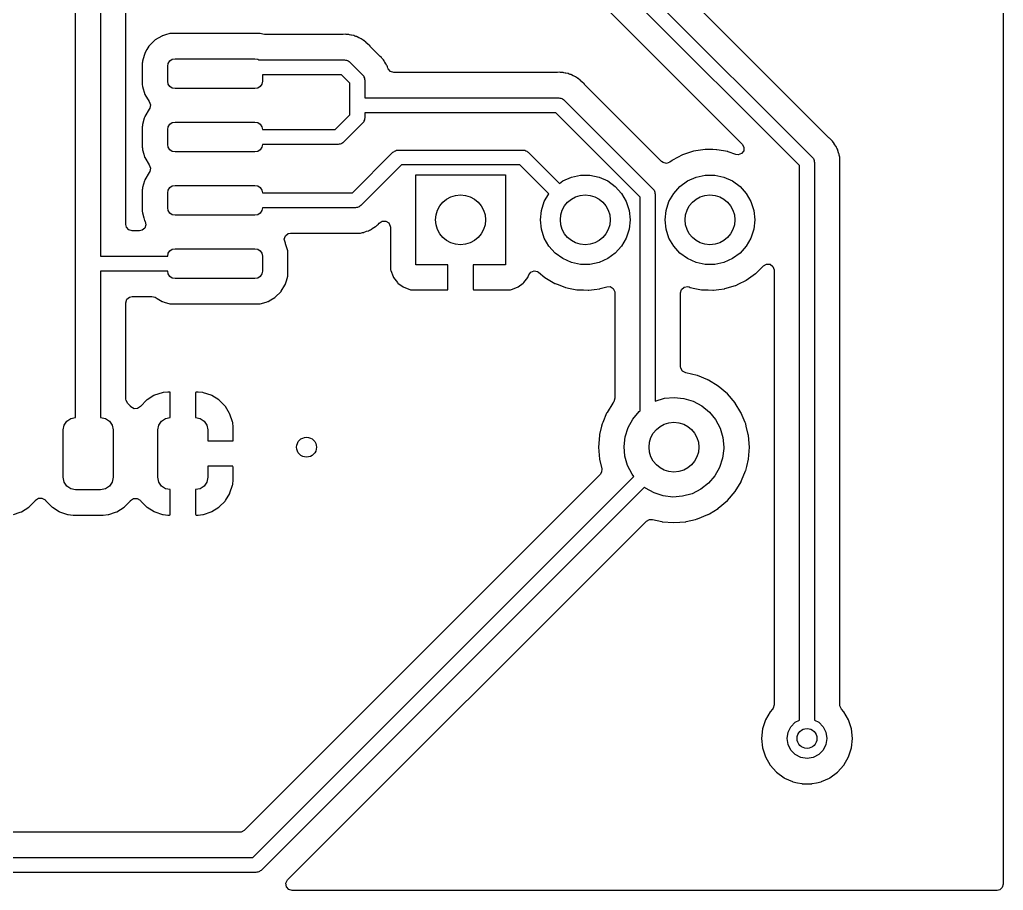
# Model space of a CAD drawing. Extents: x 51 to 243, y -135 to -54.
# Drawn here: x 223.61 to 243.33, y -135.38 to -117.91 of the extents above; entities that cross this region are included whole.
import ezdxf

# ---------------------------------------------------------------- set-up
doc = ezdxf.new("R2010")
doc.units = 0
doc.layers.add('BLACK', color=7, linetype='CONTINUOUS')

msp = doc.modelspace()

# ---------------------------------------------------------------- linework, layer by layer
at = {"layer": 'BLACK', "linetype": 'CONTINUOUS'}
for p, q in [((243.331, -53.9745), (243.331, -135.255)), ((239.834, -120.285), (232.729, -113.18)), ((232.183, -113.353), (239.501, -120.671)), ((239.245, -120.839), (231.927, -113.522)), ((224.733, -125.894), (224.733, -114.384)), ((225.233, -114.39), (225.233, -122.659)), ((232.234, -114.547), (238.097, -120.411)), ((225.742, -122.024), (225.742, -114.784)), ((226.328, -118.321), (226.321, -118.325)), ((226.458, -118.244), (226.328, -118.321)), ((226.328, -118.321), (226.328, -118.321)), ((226.464, -118.24), (226.458, -118.244)), ((226.458, -118.244), (226.458, -118.244)), ((226.472, -118.238), (226.464, -118.24)), ((226.537, -118.219), (226.472, -118.238)), ((226.472, -118.238), (226.472, -118.238)), ((226.624, -118.193), (226.537, -118.219)), ((226.631, -118.193), (226.624, -118.193)), ((226.659, -118.191), (226.631, -118.193)), ((226.631, -118.193), (226.631, -118.193)), ((226.661, -118.191), (226.659, -118.191)), ((226.659, -118.191), (226.659, -118.191)), ((228.395, -118.191), (226.661, -118.191)), ((228.397, -118.191), (228.395, -118.191)), ((228.425, -118.193), (228.397, -118.191)), ((228.397, -118.191), (228.397, -118.191)), ((228.432, -118.193), (228.425, -118.193)), ((228.425, -118.193), (228.425, -118.193)), ((228.484, -118.208), (228.432, -118.193)), ((228.519, -118.213), (228.484, -118.208)), ((230.087, -118.213), (228.519, -118.213)), ((230.099, -118.213), (230.087, -118.213)), ((230.145, -118.209), (230.099, -118.213)), ((230.153, -118.21), (230.145, -118.209)), ((230.166, -118.212), (230.153, -118.21)), ((230.186, -118.213), (230.166, -118.212)), ((230.207, -118.213), (230.186, -118.213)), ((230.224, -118.218), (230.207, -118.213)), ((230.252, -118.225), (230.224, -118.218)), ((230.264, -118.227), (230.252, -118.225)), ((230.309, -118.235), (230.264, -118.227)), ((230.329, -118.243), (230.309, -118.235)), ((230.348, -118.25), (230.329, -118.243)), ((230.368, -118.255), (230.348, -118.25)), ((230.375, -118.259), (230.368, -118.255)), ((230.409, -118.277), (230.375, -118.259)), ((230.375, -118.259), (230.375, -118.259)), ((230.419, -118.282), (230.409, -118.277)), ((230.455, -118.298), (230.419, -118.282)), ((230.462, -118.301), (230.455, -118.298)), ((230.455, -118.298), (230.455, -118.298)), ((230.468, -118.306), (230.462, -118.301)), ((230.479, -118.314), (230.468, -118.306)), ((230.495, -118.325), (230.479, -118.314)), ((226.161, -118.514), (226.119, -118.585)), ((226.2, -118.449), (226.161, -118.514)), ((226.204, -118.442), (226.2, -118.449)), ((226.2, -118.449), (226.2, -118.449)), ((226.321, -118.325), (226.204, -118.442)), ((230.505, -118.33), (230.495, -118.325)), ((230.514, -118.335), (230.505, -118.33)), ((230.52, -118.34), (230.514, -118.335)), ((230.548, -118.367), (230.52, -118.34)), ((230.557, -118.374), (230.548, -118.367)), ((230.56, -118.377), (230.557, -118.374)), ((230.581, -118.398), (230.56, -118.377)), ((230.584, -118.4), (230.581, -118.398)), ((230.628, -118.442), (230.584, -118.4)), ((230.635, -118.449), (230.628, -118.442)), ((230.64, -118.456), (230.635, -118.449)), ((230.648, -118.464), (230.64, -118.456)), ((230.64, -118.456), (230.64, -118.456)), ((230.817, -118.634), (230.648, -118.464)), ((226.106, -118.631), (226.072, -118.745)), ((226.117, -118.593), (226.106, -118.631)), ((226.119, -118.585), (226.117, -118.593)), ((226.117, -118.593), (226.117, -118.593)), ((226.622, -118.743), (226.671, -118.71)), ((226.671, -118.71), (226.728, -118.699)), ((226.728, -118.699), (228.328, -118.699)), ((228.328, -118.699), (228.385, -118.71)), ((228.385, -118.71), (228.403, -118.722)), ((230.826, -118.642), (230.817, -118.634)), ((230.841, -118.655), (230.826, -118.642)), ((230.862, -118.672), (230.841, -118.655)), ((230.874, -118.689), (230.862, -118.672)), ((230.887, -118.704), (230.874, -118.689)), ((230.902, -118.719), (230.887, -118.704)), ((226.07, -118.771), (226.069, -118.782)), ((226.069, -118.782), (226.069, -119.216)), ((226.072, -118.752), (226.07, -118.771)), ((226.072, -118.745), (226.072, -118.752)), ((226.072, -118.752), (226.072, -118.752)), ((226.578, -118.849), (226.589, -118.792)), ((226.578, -119.149), (226.578, -118.849)), ((226.589, -118.792), (226.622, -118.743)), ((228.403, -118.722), (230.124, -118.722)), ((230.124, -118.722), (230.143, -118.727)), ((230.143, -118.727), (230.163, -118.727)), ((230.163, -118.727), (230.18, -118.737)), ((230.18, -118.737), (230.199, -118.742)), ((230.199, -118.742), (230.213, -118.756)), ((230.213, -118.756), (230.23, -118.766)), ((230.23, -118.766), (230.484, -119.02)), ((230.917, -118.744), (230.902, -118.719)), ((230.926, -118.759), (230.917, -118.744)), ((230.932, -118.769), (230.926, -118.759)), ((230.954, -118.798), (230.932, -118.769)), ((230.96, -118.806), (230.954, -118.798)), ((230.968, -118.826), (230.96, -118.806)), ((230.976, -118.844), (230.968, -118.826)), ((230.987, -118.862), (230.976, -118.844)), ((230.994, -118.885), (230.987, -118.862)), ((231, -118.902), (230.994, -118.885)), ((231.046, -118.955), (231, -118.902)), ((230.062, -119.022), (228.478, -119.022)), ((228.478, -119.022), (228.478, -119.149)), ((230.228, -119.188), (230.062, -119.022)), ((230.484, -119.02), (230.494, -119.037)), ((230.494, -119.037), (230.508, -119.051)), ((230.508, -119.051), (230.513, -119.07)), ((230.513, -119.07), (230.523, -119.087)), ((230.523, -119.087), (230.523, -119.107)), ((230.523, -119.107), (230.528, -119.126)), ((231.115, -118.975), (231.046, -118.955)), ((234.384, -118.975), (231.115, -118.975)), ((234.396, -118.975), (234.384, -118.975)), ((234.442, -118.971), (234.396, -118.975)), ((234.45, -118.972), (234.442, -118.971)), ((234.463, -118.974), (234.45, -118.972)), ((234.483, -118.975), (234.463, -118.974)), ((234.504, -118.975), (234.483, -118.975)), ((234.521, -118.98), (234.504, -118.975)), ((234.549, -118.987), (234.521, -118.98)), ((234.561, -118.989), (234.549, -118.987)), ((234.606, -118.997), (234.561, -118.989)), ((234.626, -119.005), (234.606, -118.997)), ((234.645, -119.012), (234.626, -119.005)), ((234.665, -119.017), (234.645, -119.012)), ((234.672, -119.021), (234.665, -119.017)), ((234.706, -119.039), (234.672, -119.021)), ((234.672, -119.021), (234.672, -119.021)), ((234.717, -119.044), (234.706, -119.039)), ((234.752, -119.06), (234.717, -119.044)), ((234.759, -119.063), (234.752, -119.06)), ((234.752, -119.06), (234.752, -119.06)), ((234.765, -119.068), (234.759, -119.063)), ((234.776, -119.076), (234.765, -119.068)), ((234.792, -119.087), (234.776, -119.076)), ((234.803, -119.093), (234.792, -119.087)), ((234.811, -119.097), (234.803, -119.093)), ((234.817, -119.102), (234.811, -119.097)), ((234.845, -119.129), (234.817, -119.102)), ((226.069, -119.216), (226.072, -119.253)), ((226.072, -119.253), (226.119, -119.413)), ((226.589, -119.206), (226.578, -119.149)), ((226.622, -119.255), (226.589, -119.206)), ((226.671, -119.288), (226.622, -119.255)), ((226.728, -119.299), (226.671, -119.288)), ((228.328, -119.299), (226.728, -119.299)), ((228.385, -119.288), (228.328, -119.299)), ((228.434, -119.255), (228.385, -119.288)), ((228.467, -119.206), (228.434, -119.255)), ((228.478, -119.149), (228.467, -119.206)), ((230.228, -119.826), (230.228, -119.188)), ((230.528, -119.126), (230.528, -119.484)), ((234.854, -119.136), (234.845, -119.129)), ((234.857, -119.139), (234.854, -119.136)), ((234.878, -119.16), (234.857, -119.139)), ((234.881, -119.162), (234.878, -119.16)), ((234.925, -119.203), (234.881, -119.162)), ((234.932, -119.211), (234.925, -119.203)), ((234.937, -119.218), (234.932, -119.211)), ((234.945, -119.226), (234.937, -119.218)), ((234.937, -119.218), (234.937, -119.218)), ((236.48, -120.762), (234.945, -119.226)), ((226.119, -119.413), (226.204, -119.556)), ((230.528, -119.484), (234.421, -119.484)), ((234.421, -119.484), (234.44, -119.489)), ((234.44, -119.489), (234.46, -119.489)), ((234.46, -119.489), (234.477, -119.499)), ((234.477, -119.499), (234.496, -119.504)), ((234.496, -119.504), (234.51, -119.518)), ((226.204, -119.556), (226.206, -119.558)), ((226.206, -119.558), (226.232, -119.623)), ((226.218, -119.692), (226.207, -119.708)), ((226.232, -119.623), (226.218, -119.692)), ((234.51, -119.518), (234.527, -119.528)), ((234.527, -119.528), (236.307, -121.307)), ((226.108, -119.891), (226.072, -120.015)), ((226.117, -119.863), (226.108, -119.891)), ((226.119, -119.855), (226.117, -119.863)), ((226.117, -119.863), (226.117, -119.863)), ((226.204, -119.712), (226.119, -119.855)), ((226.207, -119.708), (226.204, -119.712)), ((229.935, -120.119), (230.228, -119.826)), ((230.528, -119.888), (230.523, -119.907)), ((234.359, -119.784), (230.528, -119.784)), ((230.528, -119.784), (230.528, -119.888)), ((236.05, -121.476), (234.359, -119.784)), ((226.07, -120.05), (226.069, -120.052)), ((226.069, -120.052), (226.069, -120.486)), ((226.072, -120.022), (226.07, -120.05)), ((226.072, -120.015), (226.072, -120.022)), ((226.072, -120.022), (226.072, -120.022)), ((226.578, -120.119), (226.589, -120.062)), ((226.589, -120.062), (226.622, -120.013)), ((226.622, -120.013), (226.671, -119.98)), ((226.671, -119.98), (226.728, -119.969)), ((226.728, -119.969), (228.328, -119.969)), ((228.328, -119.969), (228.385, -119.98)), ((228.385, -119.98), (228.434, -120.013)), ((228.434, -120.013), (228.467, -120.062)), ((228.467, -120.062), (228.478, -120.119)), ((230.484, -119.994), (230.103, -120.375)), ((230.494, -119.977), (230.484, -119.994)), ((230.508, -119.963), (230.494, -119.977)), ((230.513, -119.944), (230.508, -119.963)), ((230.523, -119.927), (230.513, -119.944)), ((230.523, -119.907), (230.523, -119.927)), ((226.578, -120.419), (226.578, -120.119)), ((228.478, -120.119), (229.935, -120.119)), ((239.843, -120.293), (239.834, -120.285)), ((239.879, -120.323), (239.843, -120.293)), ((226.069, -120.486), (226.07, -120.488)), ((226.07, -120.488), (226.07, -120.488)), ((226.07, -120.488), (226.072, -120.516)), ((226.589, -120.476), (226.578, -120.419)), ((226.622, -120.525), (226.589, -120.476)), ((228.467, -120.476), (228.434, -120.525)), ((228.478, -120.419), (228.467, -120.476)), ((229.997, -120.419), (228.478, -120.419)), ((230.016, -120.414), (229.997, -120.419)), ((230.036, -120.414), (230.016, -120.414)), ((230.053, -120.404), (230.036, -120.414)), ((230.072, -120.399), (230.053, -120.404)), ((230.086, -120.385), (230.072, -120.399)), ((230.103, -120.375), (230.086, -120.385)), ((238.097, -120.411), (238.131, -120.473)), ((238.131, -120.473), (238.126, -120.544)), ((239.884, -120.329), (239.879, -120.323)), ((239.891, -120.34), (239.884, -120.329)), ((239.904, -120.355), (239.891, -120.34)), ((239.919, -120.37), (239.904, -120.355)), ((239.923, -120.377), (239.919, -120.37)), ((239.943, -120.41), (239.923, -120.377)), ((239.923, -120.377), (239.923, -120.377)), ((239.949, -120.42), (239.943, -120.41)), ((239.977, -120.457), (239.949, -120.42)), ((239.985, -120.477), (239.977, -120.457)), ((239.993, -120.495), (239.985, -120.477)), ((226.072, -120.516), (226.072, -120.523)), ((226.072, -120.523), (226.098, -120.612)), ((226.098, -120.612), (226.116, -120.674)), ((226.116, -120.674), (226.119, -120.683)), ((226.119, -120.683), (226.204, -120.826)), ((226.671, -120.558), (226.622, -120.525)), ((226.728, -120.569), (226.671, -120.558)), ((228.328, -120.569), (226.728, -120.569)), ((228.385, -120.558), (228.328, -120.569)), ((228.434, -120.525), (228.385, -120.558)), ((230.28, -121.389), (231.094, -120.574)), ((231.094, -120.574), (231.112, -120.565)), ((231.112, -120.565), (231.125, -120.551)), ((231.125, -120.551), (231.145, -120.545)), ((231.145, -120.545), (231.162, -120.536)), ((231.162, -120.536), (231.181, -120.536)), ((231.181, -120.536), (231.2, -120.53)), ((231.2, -120.53), (233.7, -120.53)), ((233.7, -120.53), (233.72, -120.536)), ((233.72, -120.536), (233.739, -120.536)), ((233.739, -120.536), (233.756, -120.545)), ((233.756, -120.545), (233.775, -120.551)), ((233.775, -120.551), (233.789, -120.565)), ((233.789, -120.565), (233.807, -120.574)), ((233.807, -120.574), (234.432, -121.2)), ((236.898, -120.629), (236.701, -120.732)), ((236.902, -120.627), (236.898, -120.629)), ((236.898, -120.629), (236.898, -120.629)), ((237.122, -120.555), (236.902, -120.627)), ((237.351, -120.52), (237.122, -120.555)), ((237.357, -120.52), (237.351, -120.52)), ((237.51, -120.522), (237.357, -120.52)), ((237.357, -120.52), (237.357, -120.52)), ((237.583, -120.523), (237.51, -120.522)), ((237.588, -120.524), (237.583, -120.523)), ((237.806, -120.563), (237.588, -120.524)), ((237.588, -120.524), (237.588, -120.524)), ((237.811, -120.564), (237.806, -120.563)), ((237.806, -120.563), (237.806, -120.563)), ((237.816, -120.565), (237.811, -120.564)), ((237.966, -120.619), (237.816, -120.565)), ((237.816, -120.565), (237.816, -120.565)), ((238.017, -120.625), (237.966, -120.619)), ((238.084, -120.601), (238.017, -120.625)), ((238.126, -120.544), (238.084, -120.601)), ((239.501, -120.671), (239.511, -120.688)), ((239.511, -120.688), (239.525, -120.702)), ((240.004, -120.513), (239.993, -120.495)), ((240.017, -120.558), (240.004, -120.513)), ((240.021, -120.569), (240.017, -120.558)), ((240.035, -120.605), (240.021, -120.569)), ((240.038, -120.612), (240.035, -120.605)), ((240.035, -120.605), (240.035, -120.605)), ((240.039, -120.62), (240.038, -120.612)), ((240.041, -120.633), (240.039, -120.62)), ((240.039, -120.62), (240.039, -120.62)), ((240.045, -120.653), (240.041, -120.633)), ((240.051, -120.673), (240.045, -120.653)), ((240.052, -120.717), (240.051, -120.673)), ((226.204, -120.826), (226.206, -120.828)), ((226.206, -120.828), (226.232, -120.893)), ((231.263, -120.83), (230.448, -121.645)), ((233.638, -120.83), (231.263, -120.83)), ((234.217, -121.409), (233.638, -120.83)), ((236.509, -120.783), (236.48, -120.762)), ((236.578, -120.798), (236.509, -120.783)), ((236.645, -120.773), (236.578, -120.798)), ((236.693, -120.737), (236.645, -120.773)), ((236.697, -120.734), (236.693, -120.737)), ((236.693, -120.737), (236.693, -120.737)), ((236.701, -120.732), (236.697, -120.734)), ((239.245, -131.967), (239.245, -120.839)), ((239.525, -120.702), (239.53, -120.721)), ((239.53, -120.721), (239.54, -120.738)), ((239.54, -120.738), (239.54, -120.758)), ((239.54, -120.758), (239.545, -120.777)), ((239.545, -120.777), (239.545, -131.967)), ((240.052, -120.719), (240.052, -120.717)), ((240.053, -120.731), (240.052, -120.719)), ((240.053, -120.736), (240.053, -120.731)), ((240.053, -120.765), (240.053, -120.736)), ((240.054, -120.769), (240.053, -120.765)), ((240.053, -120.859), (240.054, -120.847)), ((240.053, -131.659), (240.053, -120.859)), ((240.056, -120.839), (240.054, -120.769)), ((240.054, -120.847), (240.056, -120.839)), ((240.054, -120.847), (240.054, -120.847)), ((226.204, -120.982), (226.119, -121.125)), ((226.207, -120.978), (226.204, -120.982)), ((226.218, -120.962), (226.207, -120.978)), ((226.232, -120.893), (226.218, -120.962)), ((231.55, -122.83), (231.55, -121.03)), ((231.55, -121.03), (233.35, -121.03)), ((233.35, -121.03), (233.35, -122.83)), ((234.5, -121.151), (234.672, -121.074)), ((234.672, -121.074), (234.856, -121.035)), ((234.856, -121.035), (235.044, -121.035)), ((235.044, -121.035), (235.228, -121.074)), ((235.228, -121.074), (235.4, -121.151)), ((237, -121.151), (237.172, -121.074)), ((237.172, -121.074), (237.356, -121.035)), ((237.356, -121.035), (237.544, -121.035)), ((237.544, -121.035), (237.728, -121.074)), ((237.728, -121.074), (237.9, -121.151)), ((226.112, -121.149), (226.072, -121.285)), ((226.117, -121.133), (226.112, -121.149)), ((226.119, -121.125), (226.117, -121.133)), ((226.117, -121.133), (226.117, -121.133)), ((226.622, -121.283), (226.671, -121.25)), ((226.671, -121.25), (226.728, -121.239)), ((226.728, -121.239), (228.328, -121.239)), ((228.328, -121.239), (228.385, -121.25)), ((228.385, -121.25), (228.434, -121.283)), ((234.432, -121.2), (234.5, -121.151)), ((235.4, -121.151), (235.552, -121.261)), ((235.552, -121.261), (235.678, -121.401)), ((236.722, -121.401), (236.848, -121.261)), ((236.848, -121.261), (237, -121.151)), ((237.9, -121.151), (238.052, -121.261)), ((238.052, -121.261), (238.178, -121.401)), ((226.07, -121.315), (226.069, -121.322)), ((226.069, -121.322), (226.069, -121.756)), ((226.072, -121.292), (226.07, -121.315)), ((226.072, -121.285), (226.072, -121.292)), ((226.072, -121.292), (226.072, -121.292)), ((226.578, -121.389), (226.589, -121.332)), ((226.578, -121.689), (226.578, -121.389)), ((226.589, -121.332), (226.622, -121.283)), ((228.434, -121.283), (228.467, -121.332)), ((228.467, -121.332), (228.478, -121.389)), ((228.478, -121.389), (230.28, -121.389)), ((234.128, -121.564), (234.217, -121.409)), ((235.678, -121.401), (235.772, -121.564)), ((236.05, -125.76), (236.05, -121.476)), ((236.307, -121.307), (236.316, -121.324)), ((236.316, -121.324), (236.33, -121.338)), ((236.33, -121.338), (236.336, -121.357)), ((236.336, -121.357), (236.345, -121.375)), ((236.345, -121.375), (236.345, -121.394)), ((236.345, -121.394), (236.35, -121.413)), ((236.35, -121.413), (236.35, -125.566)), ((236.628, -121.564), (236.722, -121.401)), ((238.178, -121.401), (238.272, -121.564)), ((230.398, -121.674), (230.381, -121.684)), ((230.417, -121.669), (230.398, -121.674)), ((230.431, -121.655), (230.417, -121.669)), ((230.448, -121.645), (230.431, -121.655)), ((234.07, -121.743), (234.128, -121.564)), ((235.772, -121.564), (235.83, -121.743)), ((236.57, -121.743), (236.628, -121.564)), ((238.272, -121.564), (238.33, -121.743)), ((226.069, -121.756), (226.072, -121.793)), ((226.072, -121.793), (226.1, -121.887)), ((226.589, -121.746), (226.578, -121.689)), ((226.622, -121.795), (226.589, -121.746)), ((226.671, -121.828), (226.622, -121.795)), ((226.728, -121.839), (226.671, -121.828)), ((228.328, -121.839), (226.728, -121.839)), ((228.385, -121.828), (228.328, -121.839)), ((228.434, -121.795), (228.385, -121.828)), ((228.467, -121.746), (228.434, -121.795)), ((228.478, -121.689), (228.467, -121.746)), ((230.342, -121.689), (228.478, -121.689)), ((230.361, -121.684), (230.342, -121.689)), ((230.381, -121.684), (230.361, -121.684)), ((234.05, -121.93), (234.07, -121.743)), ((235.83, -121.743), (235.85, -121.93)), ((236.55, -121.93), (236.57, -121.743)), ((238.33, -121.743), (238.35, -121.93)), ((225.753, -122.077), (225.742, -122.024)), ((226.1, -121.887), (226.116, -121.944)), ((226.116, -121.944), (226.119, -121.953)), ((226.141, -122.029), (226.118, -122.097)), ((226.119, -121.953), (226.123, -121.96)), ((226.123, -121.96), (226.124, -121.961)), ((226.124, -121.961), (226.126, -121.967)), ((226.126, -121.967), (226.125, -121.967)), ((226.125, -121.967), (226.141, -122.029)), ((230.709, -122.087), (230.742, -122.067)), ((230.742, -122.067), (230.749, -122.063)), ((230.742, -122.067), (230.742, -122.067)), ((230.749, -122.063), (230.764, -122.048)), ((230.764, -122.048), (230.779, -122.035)), ((230.779, -122.035), (230.79, -122.028)), ((230.79, -122.028), (230.796, -122.023)), ((230.796, -122.023), (230.819, -121.996)), ((230.819, -121.996), (230.878, -121.956)), ((230.878, -121.956), (230.949, -121.954)), ((230.949, -121.954), (231.009, -121.991)), ((231.009, -121.991), (231.04, -122.055)), ((231.04, -122.055), (231.042, -122.076)), ((234.07, -122.117), (234.05, -121.93)), ((235.85, -121.93), (235.83, -122.117)), ((236.57, -122.117), (236.55, -121.93)), ((238.35, -121.93), (238.33, -122.117)), ((225.799, -122.13), (225.753, -122.077)), ((225.867, -122.15), (225.799, -122.13)), ((226.015, -122.15), (225.867, -122.15)), ((226.063, -122.141), (226.015, -122.15)), ((226.118, -122.097), (226.063, -122.141)), ((228.915, -122.319), (228.938, -122.251)), ((228.938, -122.251), (228.993, -122.207)), ((228.993, -122.207), (229.041, -122.197)), ((229.041, -122.197), (230.26, -122.197)), ((230.26, -122.197), (230.272, -122.198)), ((230.272, -122.198), (230.272, -122.198)), ((230.272, -122.198), (230.28, -122.2)), ((230.28, -122.2), (230.35, -122.198)), ((230.35, -122.198), (230.354, -122.197)), ((230.354, -122.197), (230.383, -122.197)), ((230.383, -122.197), (230.388, -122.197)), ((230.388, -122.197), (230.4, -122.196)), ((230.4, -122.196), (230.446, -122.195)), ((230.446, -122.195), (230.466, -122.189)), ((230.466, -122.189), (230.486, -122.185)), ((230.486, -122.185), (230.494, -122.183)), ((230.494, -122.183), (230.499, -122.183)), ((230.499, -122.183), (230.507, -122.182)), ((230.499, -122.183), (230.499, -122.183)), ((230.507, -122.182), (230.514, -122.179)), ((230.514, -122.179), (230.55, -122.165)), ((230.514, -122.179), (230.514, -122.179)), ((230.55, -122.165), (230.561, -122.161)), ((230.561, -122.161), (230.606, -122.148)), ((230.606, -122.148), (230.624, -122.137)), ((230.624, -122.137), (230.642, -122.129)), ((230.642, -122.129), (230.662, -122.121)), ((230.662, -122.121), (230.699, -122.093)), ((230.699, -122.093), (230.709, -122.087)), ((231.042, -122.076), (231.042, -122.875)), ((234.128, -122.296), (234.07, -122.117)), ((235.83, -122.117), (235.772, -122.296)), ((236.628, -122.296), (236.57, -122.117)), ((238.33, -122.117), (238.272, -122.296)), ((228.931, -122.381), (228.915, -122.319)), ((228.932, -122.387), (228.93, -122.381)), ((228.93, -122.381), (228.931, -122.381)), ((228.933, -122.388), (228.932, -122.387)), ((228.937, -122.395), (228.933, -122.388)), ((228.939, -122.403), (228.937, -122.395)), ((228.941, -122.41), (228.939, -122.403)), ((228.939, -122.403), (228.939, -122.403)), ((228.984, -122.555), (228.941, -122.41)), ((234.222, -122.459), (234.128, -122.296)), ((234.348, -122.599), (234.222, -122.459)), ((235.678, -122.459), (235.552, -122.599)), ((235.772, -122.296), (235.678, -122.459)), ((236.722, -122.459), (236.628, -122.296)), ((236.848, -122.599), (236.722, -122.459)), ((238.178, -122.459), (238.052, -122.599)), ((238.272, -122.296), (238.178, -122.459)), ((225.233, -122.659), (226.578, -122.659)), ((226.578, -122.659), (226.589, -122.602)), ((226.589, -122.602), (226.622, -122.553)), ((226.622, -122.553), (226.671, -122.52)), ((226.671, -122.52), (226.728, -122.509)), ((226.728, -122.509), (228.328, -122.509)), ((228.328, -122.509), (228.385, -122.52)), ((228.385, -122.52), (228.434, -122.553)), ((228.434, -122.553), (228.467, -122.602)), ((228.467, -122.602), (228.478, -122.659)), ((228.478, -122.659), (228.478, -122.959)), ((228.986, -122.592), (228.984, -122.555)), ((228.986, -123.026), (228.986, -122.592)), ((234.5, -122.709), (234.348, -122.599)), ((235.552, -122.599), (235.4, -122.709)), ((237, -122.709), (236.848, -122.599)), ((238.052, -122.599), (237.9, -122.709)), ((232.196, -122.83), (231.55, -122.83)), ((232.196, -123.324), (232.196, -122.83)), ((233.35, -122.83), (232.704, -122.83)), ((232.704, -122.83), (232.704, -123.32)), ((234.672, -122.786), (234.5, -122.709)), ((234.856, -122.825), (234.672, -122.786)), ((235.044, -122.825), (234.856, -122.825)), ((235.228, -122.786), (235.044, -122.825)), ((235.4, -122.709), (235.228, -122.786)), ((237.172, -122.786), (237, -122.709)), ((237.356, -122.825), (237.172, -122.786)), ((237.544, -122.825), (237.356, -122.825)), ((237.728, -122.786), (237.544, -122.825)), ((237.9, -122.709), (237.728, -122.786)), ((238.366, -123.006), (238.522, -122.851)), ((238.522, -122.851), (238.584, -122.817)), ((238.584, -122.817), (238.655, -122.822)), ((238.655, -122.822), (238.712, -122.865)), ((226.578, -122.959), (225.233, -122.959)), ((225.233, -122.959), (225.233, -125.894)), ((226.589, -123.016), (226.578, -122.959)), ((226.622, -123.065), (226.589, -123.016)), ((228.467, -123.016), (228.434, -123.065)), ((228.478, -122.959), (228.467, -123.016)), ((228.984, -123.063), (228.985, -123.045)), ((228.985, -123.045), (228.986, -123.028)), ((228.986, -123.028), (228.986, -123.026)), ((228.986, -123.028), (228.986, -123.028)), ((231.042, -122.875), (231.042, -122.881)), ((231.042, -122.881), (231.048, -122.932)), ((231.048, -122.932), (231.052, -122.948)), ((231.052, -122.948), (231.097, -123.068)), ((233.803, -123.068), (233.815, -123.036)), ((233.815, -123.036), (233.858, -122.979)), ((233.858, -122.979), (233.924, -122.955)), ((233.924, -122.955), (233.994, -122.97)), ((233.994, -122.97), (234.014, -122.983)), ((234.014, -122.983), (234.139, -123.088)), ((238.174, -123.144), (238.362, -123.009)), ((238.362, -123.009), (238.366, -123.006)), ((238.366, -123.006), (238.366, -123.006)), ((238.712, -122.865), (238.736, -122.931)), ((238.736, -122.931), (238.736, -122.94)), ((238.736, -122.94), (238.736, -131.659)), ((226.671, -123.098), (226.622, -123.065)), ((226.728, -123.109), (226.671, -123.098)), ((228.328, -123.109), (226.728, -123.109)), ((228.385, -123.098), (228.328, -123.109)), ((228.434, -123.065), (228.385, -123.098)), ((228.856, -123.359), (228.925, -123.244)), ((228.925, -123.244), (228.937, -123.223)), ((228.937, -123.223), (228.939, -123.215)), ((228.939, -123.215), (228.957, -123.153)), ((228.957, -123.153), (228.984, -123.063)), ((231.097, -123.068), (231.105, -123.084)), ((231.105, -123.084), (231.182, -123.186)), ((231.182, -123.186), (231.194, -123.198)), ((231.194, -123.198), (231.296, -123.275)), ((233.604, -123.275), (233.706, -123.198)), ((233.706, -123.198), (233.718, -123.186)), ((233.718, -123.186), (233.795, -123.084)), ((233.795, -123.084), (233.803, -123.068)), ((234.139, -123.088), (234.339, -123.205)), ((234.339, -123.205), (234.344, -123.206)), ((234.344, -123.206), (234.344, -123.206)), ((234.344, -123.206), (234.404, -123.229)), ((234.404, -123.229), (234.556, -123.287)), ((237.749, -123.311), (237.961, -123.247)), ((237.961, -123.247), (237.966, -123.246)), ((237.966, -123.246), (238.029, -123.215)), ((238.029, -123.215), (238.169, -123.146)), ((238.169, -123.146), (238.174, -123.144)), ((238.169, -123.146), (238.169, -123.146)), ((228.735, -123.483), (228.852, -123.366)), ((228.852, -123.366), (228.856, -123.359)), ((228.856, -123.359), (228.856, -123.359)), ((231.296, -123.275), (231.312, -123.283)), ((231.312, -123.283), (231.432, -123.328)), ((231.432, -123.328), (231.448, -123.332)), ((231.448, -123.332), (231.499, -123.338)), ((231.499, -123.338), (231.505, -123.338)), ((231.505, -123.338), (232.178, -123.338)), ((232.178, -123.338), (232.193, -123.334)), ((232.193, -123.334), (232.194, -123.332)), ((232.194, -123.332), (232.196, -123.324)), ((232.704, -123.32), (232.708, -123.335)), ((232.708, -123.335), (232.71, -123.336)), ((232.71, -123.336), (232.718, -123.338)), ((232.718, -123.338), (233.395, -123.338)), ((233.395, -123.338), (233.401, -123.338)), ((233.401, -123.338), (233.452, -123.332)), ((233.452, -123.332), (233.468, -123.328)), ((233.468, -123.328), (233.588, -123.283)), ((233.588, -123.283), (233.604, -123.275)), ((234.556, -123.287), (234.561, -123.288)), ((234.561, -123.288), (234.561, -123.288)), ((234.561, -123.288), (234.614, -123.299)), ((234.614, -123.299), (234.783, -123.333)), ((234.783, -123.333), (234.913, -123.338)), ((234.913, -123.338), (235.009, -123.342)), ((235.009, -123.342), (235.009, -123.342)), ((235.009, -123.342), (235.014, -123.342)), ((235.014, -123.342), (235.019, -123.341)), ((235.019, -123.341), (235.13, -123.327)), ((235.019, -123.341), (235.019, -123.341)), ((235.13, -123.327), (235.244, -123.312)), ((235.244, -123.312), (235.249, -123.311)), ((235.249, -123.311), (235.38, -123.272)), ((235.249, -123.311), (235.249, -123.311)), ((235.38, -123.272), (235.451, -123.271)), ((235.451, -123.271), (235.511, -123.309)), ((235.511, -123.309), (235.541, -123.374)), ((235.541, -123.374), (235.542, -123.392)), ((235.542, -123.392), (235.542, -125.511)), ((236.859, -123.395), (236.879, -123.327)), ((236.859, -124.873), (236.859, -123.395)), ((236.879, -123.327), (236.933, -123.28)), ((236.933, -123.28), (237.003, -123.27)), ((237.003, -123.27), (237.03, -123.277)), ((237.03, -123.277), (237.051, -123.285)), ((237.051, -123.285), (237.051, -123.285)), ((237.051, -123.285), (237.056, -123.287)), ((237.056, -123.287), (237.061, -123.288)), ((237.061, -123.288), (237.061, -123.288)), ((237.061, -123.288), (237.114, -123.299)), ((237.114, -123.299), (237.283, -123.333)), ((237.283, -123.333), (237.413, -123.338)), ((237.413, -123.338), (237.509, -123.342)), ((237.509, -123.342), (237.509, -123.342)), ((237.509, -123.342), (237.514, -123.342)), ((237.514, -123.342), (237.519, -123.341)), ((237.519, -123.341), (237.63, -123.327)), ((237.519, -123.341), (237.519, -123.341)), ((237.63, -123.327), (237.744, -123.312)), ((237.744, -123.312), (237.749, -123.311)), ((237.749, -123.311), (237.749, -123.311)), ((225.742, -123.593), (225.762, -123.525)), ((225.742, -125.528), (225.742, -123.593)), ((225.762, -123.525), (225.815, -123.479)), ((225.815, -123.479), (225.867, -123.468)), ((225.867, -123.468), (226.26, -123.468)), ((226.26, -123.468), (226.324, -123.485)), ((226.324, -123.485), (226.365, -123.509)), ((226.365, -123.509), (226.464, -123.568)), ((226.464, -123.568), (226.472, -123.57)), ((226.472, -123.57), (226.472, -123.57)), ((226.472, -123.57), (226.506, -123.58)), ((226.506, -123.58), (226.624, -123.615)), ((226.624, -123.615), (226.631, -123.615)), ((226.631, -123.615), (226.631, -123.615)), ((226.631, -123.615), (226.659, -123.617)), ((226.659, -123.617), (226.659, -123.617)), ((226.659, -123.617), (226.661, -123.617)), ((226.661, -123.617), (228.395, -123.617)), ((228.395, -123.617), (228.397, -123.617)), ((228.397, -123.617), (228.425, -123.615)), ((228.397, -123.617), (228.397, -123.617)), ((228.425, -123.615), (228.425, -123.615)), ((228.425, -123.615), (228.432, -123.615)), ((228.432, -123.615), (228.55, -123.58)), ((228.55, -123.58), (228.584, -123.57)), ((228.584, -123.57), (228.592, -123.568)), ((228.584, -123.57), (228.584, -123.57)), ((228.592, -123.568), (228.649, -123.534)), ((228.649, -123.534), (228.728, -123.487)), ((228.728, -123.487), (228.735, -123.483)), ((228.728, -123.487), (228.728, -123.487)), ((236.864, -124.907), (236.859, -124.873)), ((236.901, -124.968), (236.864, -124.907)), ((236.964, -124.997), (236.901, -124.968)), ((236.965, -124.997), (236.964, -124.997)), ((237.196, -125.053), (236.965, -124.997)), ((237.2, -125.055), (237.196, -125.053)), ((237.41, -125.142), (237.2, -125.055)), ((237.2, -125.055), (237.2, -125.055)), ((237.415, -125.144), (237.41, -125.142)), ((237.41, -125.142), (237.41, -125.142)), ((237.419, -125.146), (237.415, -125.144)), ((237.613, -125.265), (237.419, -125.146)), ((226.47, -125.399), (226.316, -125.451)), ((226.484, -125.396), (226.47, -125.399)), ((226.579, -125.386), (226.484, -125.396)), ((226.586, -125.386), (226.579, -125.386)), ((226.615, -125.386), (226.586, -125.386)), ((226.623, -125.388), (226.615, -125.386)), ((226.625, -125.389), (226.623, -125.388)), ((226.629, -125.404), (226.625, -125.389)), ((226.629, -125.895), (226.629, -125.404)), ((227.139, -125.392), (227.137, -125.4)), ((227.137, -125.4), (227.137, -125.895)), ((227.14, -125.39), (227.139, -125.392)), ((227.155, -125.386), (227.14, -125.39)), ((227.18, -125.386), (227.155, -125.386)), ((227.187, -125.386), (227.18, -125.386)), ((227.281, -125.396), (227.187, -125.386)), ((227.294, -125.399), (227.281, -125.396)), ((227.449, -125.45), (227.294, -125.399)), ((237.617, -125.268), (237.613, -125.265)), ((237.613, -125.265), (237.613, -125.265)), ((237.798, -125.422), (237.617, -125.268)), ((237.952, -125.603), (237.798, -125.422)), ((225.744, -125.554), (225.742, -125.528)), ((225.778, -125.617), (225.744, -125.554)), ((225.82, -125.658), (225.778, -125.617)), ((226.154, -125.551), (226.039, -125.666)), ((226.165, -125.542), (226.154, -125.551)), ((226.303, -125.457), (226.165, -125.542)), ((226.316, -125.451), (226.303, -125.457)), ((227.462, -125.456), (227.449, -125.45)), ((227.6, -125.541), (227.462, -125.456)), ((227.611, -125.55), (227.6, -125.541)), ((227.726, -125.665), (227.611, -125.55)), ((235.501, -125.607), (235.387, -125.793)), ((235.504, -125.603), (235.501, -125.607)), ((235.501, -125.607), (235.501, -125.607)), ((235.507, -125.599), (235.504, -125.603)), ((235.512, -125.593), (235.507, -125.599)), ((235.507, -125.599), (235.507, -125.599)), ((235.522, -125.58), (235.512, -125.593)), ((235.542, -125.511), (235.522, -125.58)), ((236.35, -125.566), (236.353, -125.565)), ((236.353, -125.565), (236.541, -125.51)), ((236.541, -125.51), (236.735, -125.492)), ((236.735, -125.492), (236.929, -125.512)), ((236.929, -125.512), (237.116, -125.57)), ((237.116, -125.57), (237.287, -125.663)), ((237.955, -125.607), (237.952, -125.603)), ((238.069, -125.793), (237.955, -125.607)), ((237.955, -125.607), (237.955, -125.607)), ((225.831, -125.67), (225.82, -125.658)), ((225.835, -125.676), (225.831, -125.67)), ((225.842, -125.683), (225.835, -125.676)), ((225.903, -125.719), (225.842, -125.683)), ((225.974, -125.716), (225.903, -125.719)), ((226.032, -125.675), (225.974, -125.716)), ((226.039, -125.666), (226.032, -125.675)), ((227.735, -125.676), (227.726, -125.665)), ((227.82, -125.814), (227.735, -125.676)), ((227.826, -125.827), (227.82, -125.814)), ((235.378, -125.81), (235.301, -125.996)), ((235.38, -125.805), (235.378, -125.81)), ((235.378, -125.81), (235.378, -125.81)), ((235.387, -125.793), (235.38, -125.805)), ((235.903, -125.927), (236.028, -125.778)), ((236.028, -125.778), (236.05, -125.76)), ((237.287, -125.663), (237.438, -125.787)), ((237.438, -125.787), (237.561, -125.939)), ((238.076, -125.805), (238.069, -125.793)), ((238.078, -125.81), (238.076, -125.805)), ((238.155, -125.996), (238.078, -125.81)), ((238.078, -125.81), (238.078, -125.81)), ((224.502, -126.048), (224.556, -125.967)), ((224.556, -125.967), (224.637, -125.913)), ((224.637, -125.913), (224.733, -125.894)), ((225.233, -125.894), (225.329, -125.913)), ((225.329, -125.913), (225.41, -125.967)), ((225.41, -125.967), (225.464, -126.048)), ((226.402, -126.048), (226.456, -125.967)), ((226.456, -125.967), (226.537, -125.913)), ((226.537, -125.913), (226.629, -125.895)), ((227.137, -125.895), (227.229, -125.913)), ((227.229, -125.913), (227.31, -125.967)), ((227.31, -125.967), (227.364, -126.048)), ((227.878, -125.981), (227.826, -125.827)), ((227.881, -125.995), (227.878, -125.981)), ((227.891, -126.09), (227.881, -125.995)), ((235.301, -125.996), (235.289, -126.024)), ((235.809, -126.098), (235.903, -125.927)), ((237.561, -125.939), (237.653, -126.111)), ((238.167, -126.024), (238.155, -125.996)), ((224.483, -126.144), (224.502, -126.048)), ((224.483, -127.094), (224.483, -126.144)), ((225.464, -126.048), (225.483, -126.144)), ((225.483, -126.144), (225.483, -127.094)), ((226.383, -126.144), (226.402, -126.048)), ((226.383, -127.094), (226.383, -126.144)), ((227.364, -126.048), (227.383, -126.144)), ((227.383, -126.144), (227.383, -126.365)), ((227.891, -126.097), (227.891, -126.09)), ((227.891, -126.351), (227.891, -126.097)), ((235.278, -126.07), (235.238, -126.236)), ((235.289, -126.024), (235.278, -126.07)), ((235.75, -126.284), (235.809, -126.098)), ((237.653, -126.111), (237.709, -126.298)), ((238.178, -126.07), (238.167, -126.024)), ((238.218, -126.236), (238.178, -126.07)), ((227.383, -126.365), (227.873, -126.365)), ((227.873, -126.365), (227.888, -126.361)), ((227.888, -126.361), (227.889, -126.359)), ((227.889, -126.359), (227.891, -126.351)), ((235.233, -126.255), (235.215, -126.492)), ((235.238, -126.236), (235.233, -126.255)), ((235.728, -126.478), (235.75, -126.284)), ((237.709, -126.298), (237.728, -126.492)), ((238.223, -126.255), (238.218, -126.236)), ((238.241, -126.492), (238.223, -126.255)), ((235.215, -126.492), (235.233, -126.729)), ((235.744, -126.673), (235.728, -126.478)), ((237.728, -126.52), (237.703, -126.714)), ((237.728, -126.492), (237.728, -126.52)), ((238.223, -126.729), (238.241, -126.492)), ((235.233, -126.729), (235.235, -126.734)), ((235.235, -126.734), (235.235, -126.734)), ((235.235, -126.734), (235.28, -126.923)), ((235.798, -126.86), (235.744, -126.673)), ((237.703, -126.714), (237.642, -126.899)), ((238.187, -126.877), (238.221, -126.734)), ((238.221, -126.734), (238.223, -126.729)), ((238.221, -126.734), (238.221, -126.734)), ((227.877, -126.873), (227.383, -126.873)), ((227.383, -126.873), (227.383, -127.094)), ((227.885, -126.875), (227.877, -126.873)), ((227.887, -126.876), (227.885, -126.875)), ((227.891, -126.891), (227.887, -126.876)), ((227.891, -127.141), (227.891, -126.891)), ((235.277, -126.994), (235.247, -127.042)), ((235.28, -126.923), (235.277, -126.994)), ((235.887, -127.034), (235.798, -126.86)), ((237.642, -126.899), (237.545, -127.068)), ((238.083, -127.161), (238.165, -126.964)), ((238.165, -126.964), (238.167, -126.96)), ((238.165, -126.964), (238.165, -126.964)), ((238.167, -126.96), (238.187, -126.877)), ((224.502, -127.19), (224.483, -127.094)), ((224.556, -127.271), (224.502, -127.19)), ((225.464, -127.19), (225.41, -127.271)), ((225.483, -127.094), (225.464, -127.19)), ((226.402, -127.19), (226.383, -127.094)), ((226.456, -127.271), (226.402, -127.19)), ((227.364, -127.19), (227.31, -127.271)), ((227.383, -127.094), (227.364, -127.19)), ((227.881, -127.242), (227.891, -127.148)), ((227.891, -127.148), (227.891, -127.141)), ((235.247, -127.042), (228.11, -134.179)), ((228.284, -134.724), (235.926, -127.082)), ((235.926, -127.082), (235.887, -127.034)), ((237.545, -127.068), (237.418, -127.216)), ((237.955, -127.377), (238.074, -127.183)), ((238.074, -127.183), (238.076, -127.179)), ((238.076, -127.179), (238.083, -127.161)), ((224.637, -127.325), (224.556, -127.271)), ((224.733, -127.344), (224.637, -127.325)), ((225.233, -127.344), (224.733, -127.344)), ((225.329, -127.325), (225.233, -127.344)), ((225.41, -127.271), (225.329, -127.325)), ((226.537, -127.325), (226.456, -127.271)), ((226.629, -127.343), (226.537, -127.325)), ((226.629, -127.838), (226.629, -127.343)), ((227.229, -127.325), (227.137, -127.343)), ((227.137, -127.343), (227.137, -127.834)), ((227.31, -127.271), (227.229, -127.325)), ((227.827, -127.41), (227.878, -127.255)), ((227.878, -127.255), (227.881, -127.242)), ((236.137, -127.296), (228.452, -134.98)), ((236.157, -127.313), (236.137, -127.296)), ((236.328, -127.408), (236.157, -127.313)), ((237.264, -127.336), (237.09, -127.424)), ((237.418, -127.216), (237.264, -127.336)), ((237.798, -127.562), (237.952, -127.381)), ((237.952, -127.381), (237.955, -127.377)), ((237.955, -127.377), (237.955, -127.377)), ((223.797, -127.692), (223.922, -127.567)), ((223.922, -127.567), (223.926, -127.561)), ((223.926, -127.561), (223.929, -127.557)), ((223.929, -127.557), (223.987, -127.516)), ((223.987, -127.516), (224.058, -127.513)), ((224.058, -127.513), (224.119, -127.549)), ((224.119, -127.549), (224.127, -127.557)), ((224.127, -127.557), (224.131, -127.562)), ((224.131, -127.562), (224.135, -127.568)), ((224.135, -127.568), (224.26, -127.693)), ((225.707, -127.692), (225.832, -127.567)), ((225.832, -127.567), (225.835, -127.563)), ((225.835, -127.563), (225.892, -127.522)), ((225.892, -127.522), (225.963, -127.519)), ((225.963, -127.519), (226.025, -127.555)), ((226.025, -127.555), (226.032, -127.563)), ((226.032, -127.563), (226.04, -127.573)), ((226.04, -127.573), (226.155, -127.688)), ((227.612, -127.687), (227.727, -127.572)), ((227.727, -127.572), (227.736, -127.561)), ((227.736, -127.561), (227.821, -127.423)), ((227.821, -127.423), (227.827, -127.41)), ((236.513, -127.469), (236.328, -127.408)), ((236.707, -127.492), (236.513, -127.469)), ((236.902, -127.477), (236.707, -127.492)), ((237.09, -127.424), (236.902, -127.477)), ((237.617, -127.716), (237.798, -127.562)), ((223.62, -127.795), (223.647, -127.786)), ((223.647, -127.786), (223.797, -127.692)), ((224.26, -127.693), (224.266, -127.697)), ((224.266, -127.697), (224.266, -127.697)), ((224.266, -127.697), (224.403, -127.782)), ((224.403, -127.782), (224.41, -127.786)), ((224.41, -127.786), (224.49, -127.813)), ((225.53, -127.795), (225.557, -127.786)), ((225.557, -127.786), (225.707, -127.692)), ((226.155, -127.688), (226.166, -127.697)), ((226.166, -127.697), (226.304, -127.782)), ((226.304, -127.782), (226.317, -127.788)), ((226.317, -127.788), (226.472, -127.839)), ((227.296, -127.839), (227.45, -127.787)), ((227.45, -127.787), (227.463, -127.781)), ((227.463, -127.781), (227.601, -127.696)), ((227.601, -127.696), (227.612, -127.687)), ((237.438, -127.826), (237.613, -127.719)), ((237.613, -127.719), (237.617, -127.716)), ((237.613, -127.719), (237.613, -127.719)), ((223.486, -127.839), (223.62, -127.795)), ((224.49, -127.813), (224.572, -127.84)), ((224.572, -127.84), (224.572, -127.84)), ((224.572, -127.84), (224.578, -127.842)), ((224.578, -127.842), (224.585, -127.842)), ((224.585, -127.842), (224.585, -127.842)), ((224.585, -127.842), (224.628, -127.847)), ((224.628, -127.847), (224.683, -127.852)), ((224.683, -127.852), (225.283, -127.852)), ((225.283, -127.852), (225.287, -127.852)), ((225.287, -127.852), (225.382, -127.842)), ((225.287, -127.852), (225.287, -127.852)), ((225.382, -127.842), (225.382, -127.842)), ((225.382, -127.842), (225.389, -127.842)), ((225.389, -127.842), (225.396, -127.839)), ((225.396, -127.839), (225.53, -127.795)), ((225.396, -127.839), (225.396, -127.839)), ((226.472, -127.839), (226.485, -127.842)), ((226.485, -127.842), (226.579, -127.852)), ((226.579, -127.852), (226.586, -127.852)), ((226.586, -127.852), (226.611, -127.852)), ((226.611, -127.852), (226.626, -127.848)), ((226.626, -127.848), (226.627, -127.846)), ((226.627, -127.846), (226.629, -127.838)), ((227.137, -127.834), (227.141, -127.849)), ((227.141, -127.849), (227.143, -127.85)), ((227.143, -127.85), (227.151, -127.852)), ((227.151, -127.852), (227.18, -127.852)), ((227.18, -127.852), (227.187, -127.852)), ((227.187, -127.852), (227.282, -127.842)), ((227.282, -127.842), (227.296, -127.839)), ((228.985, -135.166), (236.178, -127.973)), ((236.178, -127.973), (236.24, -127.939)), ((236.24, -127.939), (236.297, -127.94)), ((236.297, -127.94), (236.486, -127.985)), ((236.486, -127.985), (236.486, -127.985)), ((236.486, -127.985), (236.491, -127.987)), ((236.965, -127.987), (236.97, -127.985)), ((236.97, -127.985), (237.159, -127.94)), ((236.97, -127.985), (236.97, -127.985)), ((237.159, -127.94), (237.196, -127.931)), ((237.196, -127.931), (237.2, -127.929)), ((237.2, -127.929), (237.41, -127.842)), ((237.41, -127.842), (237.415, -127.84)), ((237.41, -127.842), (237.41, -127.842)), ((237.415, -127.84), (237.438, -127.826)), ((236.491, -127.987), (236.728, -128.005)), ((236.728, -128.005), (236.965, -127.987)), ((238.716, -131.727), (238.704, -131.744)), ((238.736, -131.659), (238.716, -131.727)), ((240.055, -131.68), (240.053, -131.659)), ((240.086, -131.744), (240.055, -131.68)), ((238.656, -131.797), (238.56, -131.962)), ((238.704, -131.744), (238.656, -131.797)), ((240.134, -131.797), (240.086, -131.744)), ((240.23, -131.962), (240.134, -131.797)), ((238.56, -131.962), (238.501, -132.144)), ((239.015, -132.21), (239.071, -132.099)), ((239.071, -132.099), (239.16, -132.01)), ((239.16, -132.01), (239.245, -131.967)), ((239.545, -131.967), (239.63, -132.01)), ((239.63, -132.01), (239.719, -132.099)), ((239.719, -132.099), (239.775, -132.21)), ((240.289, -132.144), (240.23, -131.962)), ((238.501, -132.144), (238.481, -132.334)), ((238.995, -132.334), (239.015, -132.21)), ((239.775, -132.21), (239.795, -132.334)), ((240.309, -132.334), (240.289, -132.144)), ((238.481, -132.334), (238.501, -132.524)), ((239.015, -132.458), (238.995, -132.334)), ((239.071, -132.569), (239.015, -132.458)), ((239.775, -132.458), (239.719, -132.569)), ((239.795, -132.334), (239.775, -132.458)), ((240.289, -132.524), (240.309, -132.334)), ((238.501, -132.524), (238.56, -132.706)), ((238.56, -132.706), (238.656, -132.871)), ((239.16, -132.658), (239.071, -132.569)), ((239.271, -132.714), (239.16, -132.658)), ((239.395, -132.734), (239.271, -132.714)), ((239.519, -132.714), (239.395, -132.734)), ((239.63, -132.658), (239.519, -132.714)), ((239.719, -132.569), (239.63, -132.658)), ((240.134, -132.871), (240.23, -132.706)), ((240.23, -132.706), (240.289, -132.524)), ((238.656, -132.871), (238.784, -133.013)), ((240.006, -133.013), (240.134, -132.871)), ((238.784, -133.013), (238.938, -133.125)), ((239.852, -133.125), (240.006, -133.013)), ((238.938, -133.125), (238.944, -133.128)), ((238.944, -133.128), (238.944, -133.128)), ((238.944, -133.128), (239.107, -133.2)), ((239.107, -133.2), (239.113, -133.203)), ((239.113, -133.203), (239.206, -133.223)), ((239.206, -133.223), (239.293, -133.241)), ((239.293, -133.241), (239.293, -133.241)), ((239.293, -133.241), (239.3, -133.243)), ((239.3, -133.243), (239.49, -133.243)), ((239.49, -133.243), (239.497, -133.241)), ((239.497, -133.241), (239.584, -133.223)), ((239.497, -133.241), (239.497, -133.241)), ((239.584, -133.223), (239.677, -133.203)), ((239.677, -133.203), (239.683, -133.2)), ((239.683, -133.2), (239.846, -133.128)), ((239.846, -133.128), (239.852, -133.125)), ((239.846, -133.128), (239.846, -133.128)), ((228.021, -134.215), (174.868, -134.215)), ((228.048, -134.213), (228.021, -134.215)), ((228.11, -134.179), (228.048, -134.213)), ((58.7361, -134.724), (228.284, -134.724)), ((228.346, -135.024), (58.674, -135.024)), ((228.365, -135.019), (228.346, -135.024)), ((228.385, -135.019), (228.365, -135.019)), ((228.402, -135.009), (228.385, -135.019)), ((228.421, -135.004), (228.402, -135.009)), ((228.435, -134.99), (228.421, -135.004)), ((228.452, -134.98), (228.435, -134.99)), ((228.949, -135.238), (228.979, -135.173)), ((228.959, -135.308), (228.949, -135.238)), ((228.979, -135.173), (228.985, -135.166)), ((243.331, -135.255), (243.311, -135.324)), ((229.006, -135.361), (228.959, -135.308)), ((229.074, -135.381), (229.006, -135.361)), ((243.206, -135.381), (229.074, -135.381)), ((243.258, -135.37), (243.206, -135.381)), ((243.311, -135.324), (243.258, -135.37))]:
    msp.add_line(p, q, dxfattribs=at)
at = {"layer": 'BLACK'}
for centre, radius in [((232.45, -121.93), 0.5), ((234.95, -121.93), 0.5), ((237.45, -121.93), 0.5), ((236.728, -126.492), 0.5), ((229.362, -126.492), 0.2), ((239.395, -132.334), 0.2)]:
    msp.add_circle(centre, radius, dxfattribs=at)

doc.saveas('drawing.dxf')
